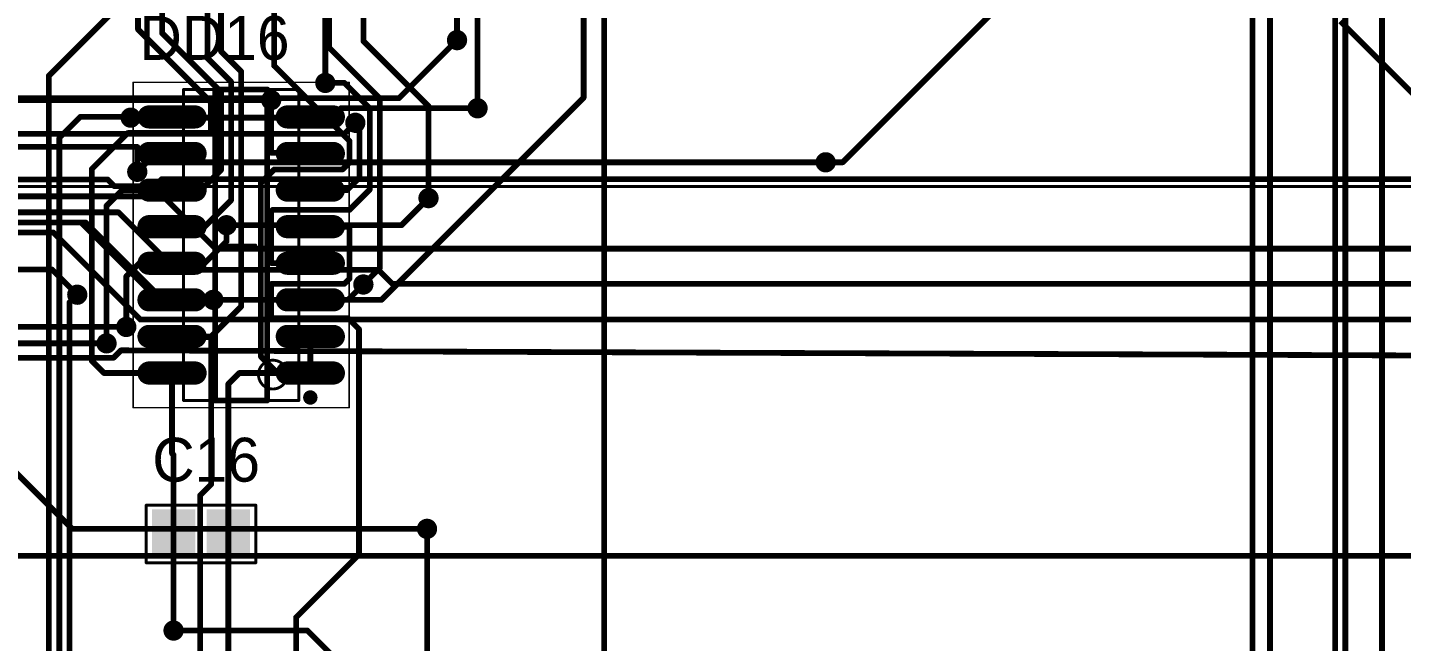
# Model space of a CAD drawing. Header units: millimetres. Extents: x 242 to 402, y 147 to 267.
# Drawn here: x 299.92 to 347.62, y 200.61 to 221.93 of the extents above; entities that cross this region are included whole.
import ezdxf

# ---------------------------------------------------------------- set-up
doc = ezdxf.new("R2010")
doc.units = ezdxf.units.MM
for name, color, linetype in [('BottomLayer', 5, 'Continuous'), ('BottomSolder', 6, 'Continuous'), ('Mechanical1', 6, 'Continuous'), ('Mechanical13', 56, 'Continuous'), ('Mechanical15', 56, 'Continuous'), ('MultiLayer', 9, 'Continuous'), ('TopLayer', 1, 'Continuous'), ('TopOverlay', 2, 'Continuous'), ('TopPaste', 8, 'Continuous'), ('TopSolder', 216, 'Continuous'), ('ViaHoleLayer', 16, 'Continuous')]:
    doc.layers.add(name, color=color, linetype=linetype)

msp = doc.modelspace()

# ---------------------------------------------------------------- linework, layer by layer
at = {"layer": 'BottomLayer', "const_width": 0.2}
for points in [[(310.261, 220.002), (310.261, 222.479)], [(345.491, 222.148), (349.098, 218.542)], [(312.817, 219.472), (314.833, 221.488)], [(292.802, 219.472), (312.817, 219.472)], [(299.568, 219.405), (308.381, 219.405)], [(310.473, 218.796), (310.799, 219.122)], [(310.799, 219.122), (315.544, 219.122)], [(303.505, 218.796), (310.473, 218.796)], [(310.921, 218.237), (311.302, 218.618)], [(292.418, 218.237), (310.921, 218.237)], [(293.397, 217.78), (303.733, 217.78)], [(303.733, 216.916), (303.733, 217.78)], [(303.733, 216.916), (304.063, 217.246)], [(304.063, 217.246), (327.629, 217.246)], [(286.387, 216.647), (302.709, 216.647)], [(302.709, 216.647), (302.94, 216.416)], [(304.335, 216.416), (304.581, 216.662)], [(304.581, 216.662), (355.168, 216.662)], [(293.036, 216.066), (304.632, 216.066)], [(302.94, 216.416), (304.335, 216.416)], [(304.632, 216.066), (306.449, 214.249)], [(312.903, 215.062), (313.842, 216.002)], [(292.594, 215.508), (303.084, 215.508)], [(303.084, 215.508), (305.074, 213.517)], [(291.496, 215.158), (301.783, 215.158)], [(301.783, 215.158), (301.935, 215.158)], [(301.783, 215.158), (304.47, 212.471)], [(301.935, 215.158), (304.622, 212.471)], [(306.832, 215.062), (312.903, 215.062)], [(290.22, 214.808), (300.822, 214.808)], [(300.822, 214.808), (303.844, 211.785)], [(306.449, 214.249), (360.312, 214.249)], [(296.787, 213.525), (300.775, 213.525)], [(300.775, 213.525), (301.65, 212.649)], [(305.074, 213.517), (312.099, 213.517)], [(312.099, 213.517), (312.587, 213.03)], [(311.048, 212.471), (311.582, 213.004)], [(312.587, 213.03), (359.461, 213.03)], [(304.47, 212.471), (304.622, 212.471)], [(304.622, 212.471), (306.375, 212.471)], [(306.375, 212.471), (311.048, 212.471)], [(303.844, 211.785), (360.113, 211.785)], [(299.456, 211.531), (303.352, 211.531)], [(295.123, 210.871), (301.473, 204.521)], [(298.689, 210.96), (302.666, 210.96)], [(302.908, 210.46), (303.166, 210.718)], [(303.166, 210.718), (354.609, 210.515)], [(297.302, 210.46), (302.908, 210.46)], [(301.473, 204.521), (313.792, 204.521)], [(297.053, 203.581), (360.363, 203.581)], [(304.993, 200.99), (309.639, 200.99)], [(309.639, 200.99), (311.846, 198.783)]]:
    msp.add_lwpolyline(points, dxfattribs=at)
at = {"layer": 'BottomLayer'}
for points, const_width in [([(314.708, 221.488, 1), (314.958, 221.488, 1)], 0.25), ([(314.783, 221.488, 1), (314.883, 221.488, 1)], 0.1), ([(310.136, 220.002, 1), (310.386, 220.002, 1)], 0.25), ([(310.211, 220.002, 1), (310.311, 220.002, 1)], 0.1), ([(308.256, 219.405, 1), (308.506, 219.405, 1)], 0.25), ([(308.331, 219.405, 1), (308.431, 219.405, 1)], 0.1), ([(312.767, 219.472, 1), (312.867, 219.472, 1)], 0.1), ([(312.767, 219.472, 1), (312.867, 219.472, 1)], 0.1), ([(303.38, 218.796, 1), (303.63, 218.796, 1)], 0.25), ([(310.749, 219.122, 1), (310.849, 219.122, 1)], 0.1), ([(310.749, 219.122, 1), (310.849, 219.122, 1)], 0.1), ([(315.419, 219.122, 1), (315.669, 219.122, 1)], 0.25), ([(315.494, 219.122, 1), (315.594, 219.122, 1)], 0.1), ([(303.455, 218.796, 1), (303.555, 218.796, 1)], 0.1), ([(310.423, 218.796, 1), (310.523, 218.796, 1)], 0.1), ([(310.423, 218.796, 1), (310.523, 218.796, 1)], 0.1), ([(311.177, 218.618, 1), (311.427, 218.618, 1)], 0.25), ([(311.252, 218.618, 1), (311.352, 218.618, 1)], 0.1), ([(310.871, 218.237, 1), (310.971, 218.237, 1)], 0.1), ([(310.871, 218.237, 1), (310.971, 218.237, 1)], 0.1), ([(303.683, 217.78, 1), (303.783, 217.78, 1)], 0.1), ([(303.683, 217.78, 1), (303.783, 217.78, 1)], 0.1), ([(327.504, 217.246, 1), (327.754, 217.246, 1)], 0.25), ([(303.608, 216.916, 1), (303.858, 216.916, 1)], 0.25), ([(303.683, 216.916, 1), (303.783, 216.916, 1)], 0.1), ([(303.683, 216.916, 1), (303.783, 216.916, 1)], 0.1), ([(304.013, 217.246, 1), (304.113, 217.246, 1)], 0.1), ([(304.013, 217.246, 1), (304.113, 217.246, 1)], 0.1), ([(327.579, 217.246, 1), (327.679, 217.246, 1)], 0.1), ([(302.659, 216.647, 1), (302.759, 216.647, 1)], 0.1), ([(302.659, 216.647, 1), (302.759, 216.647, 1)], 0.1), ([(304.531, 216.662, 1), (304.631, 216.662, 1)], 0.1), ([(304.531, 216.662, 1), (304.631, 216.662, 1)], 0.1), ([(302.89, 216.416, 1), (302.99, 216.416, 1)], 0.1), ([(302.89, 216.416, 1), (302.99, 216.416, 1)], 0.1), ([(304.285, 216.416, 1), (304.385, 216.416, 1)], 0.1), ([(304.285, 216.416, 1), (304.385, 216.416, 1)], 0.1), ([(304.582, 216.066, 1), (304.682, 216.066, 1)], 0.1), ([(304.582, 216.066, 1), (304.682, 216.066, 1)], 0.1), ([(313.717, 216.002, 1), (313.967, 216.002, 1)], 0.25), ([(313.792, 216.002, 1), (313.892, 216.002, 1)], 0.1), ([(303.034, 215.508, 1), (303.134, 215.508, 1)], 0.1), ([(303.034, 215.508, 1), (303.134, 215.508, 1)], 0.1), ([(301.733, 215.158, 1), (301.833, 215.158, 1)], 0.1), ([(301.733, 215.158, 1), (301.833, 215.158, 1)], 0.1), ([(301.733, 215.158, 1), (301.833, 215.158, 1)], 0.1), ([(301.885, 215.158, 1), (301.985, 215.158, 1)], 0.1), ([(301.885, 215.158, 1), (301.985, 215.158, 1)], 0.1), ([(306.707, 215.062, 1), (306.957, 215.062, 1)], 0.25), ([(306.782, 215.062, 1), (306.882, 215.062, 1)], 0.1), ([(312.853, 215.062, 1), (312.953, 215.062, 1)], 0.1), ([(312.853, 215.062, 1), (312.953, 215.062, 1)], 0.1), ([(300.772, 214.808, 1), (300.872, 214.808, 1)], 0.1), ([(300.772, 214.808, 1), (300.872, 214.808, 1)], 0.1), ([(306.399, 214.249, 1), (306.499, 214.249, 1)], 0.1), ([(306.399, 214.249, 1), (306.499, 214.249, 1)], 0.1), ([(300.725, 213.525, 1), (300.825, 213.525, 1)], 0.1), ([(300.725, 213.525, 1), (300.825, 213.525, 1)], 0.1), ([(305.024, 213.517, 1), (305.124, 213.517, 1)], 0.1), ([(305.024, 213.517, 1), (305.124, 213.517, 1)], 0.1), ([(311.457, 213.004, 1), (311.707, 213.004, 1)], 0.25), ([(312.049, 213.517, 1), (312.149, 213.517, 1)], 0.1), ([(312.049, 213.517, 1), (312.149, 213.517, 1)], 0.1), ([(301.525, 212.649, 1), (301.775, 212.649, 1)], 0.25), ([(301.6, 212.649, 1), (301.7, 212.649, 1)], 0.1), ([(311.532, 213.004, 1), (311.632, 213.004, 1)], 0.1), ([(312.537, 213.03, 1), (312.637, 213.03, 1)], 0.1), ([(312.537, 213.03, 1), (312.637, 213.03, 1)], 0.1), ([(304.42, 212.471, 1), (304.52, 212.471, 1)], 0.1), ([(304.42, 212.471, 1), (304.52, 212.471, 1)], 0.1), ([(304.572, 212.471, 1), (304.672, 212.471, 1)], 0.1), ([(304.572, 212.471, 1), (304.672, 212.471, 1)], 0.1), ([(304.572, 212.471, 1), (304.672, 212.471, 1)], 0.1), ([(306.25, 212.471, 1), (306.5, 212.471, 1)], 0.25), ([(306.325, 212.471, 1), (306.425, 212.471, 1)], 0.1), ([(306.325, 212.471, 1), (306.425, 212.471, 1)], 0.1), ([(310.998, 212.471, 1), (311.098, 212.471, 1)], 0.1), ([(310.998, 212.471, 1), (311.098, 212.471, 1)], 0.1), ([(303.227, 211.531, 1), (303.477, 211.531, 1)], 0.25), ([(303.794, 211.785, 1), (303.894, 211.785, 1)], 0.1), ([(303.794, 211.785, 1), (303.894, 211.785, 1)], 0.1), ([(303.302, 211.531, 1), (303.402, 211.531, 1)], 0.1), ([(302.541, 210.96, 1), (302.791, 210.96, 1)], 0.25), ([(302.616, 210.96, 1), (302.716, 210.96, 1)], 0.1), ([(303.116, 210.718, 1), (303.216, 210.718, 1)], 0.1), ([(303.116, 210.718, 1), (303.216, 210.718, 1)], 0.1), ([(302.858, 210.46, 1), (302.958, 210.46, 1)], 0.1), ([(302.858, 210.46, 1), (302.958, 210.46, 1)], 0.1), ([(301.423, 204.521, 1), (301.523, 204.521, 1)], 0.1), ([(301.423, 204.521, 1), (301.523, 204.521, 1)], 0.1), ([(313.667, 204.521, 1), (313.917, 204.521, 1)], 0.25), ([(313.742, 204.521, 1), (313.842, 204.521, 1)], 0.1), ([(304.868, 200.99, 1), (305.118, 200.99, 1)], 0.25), ([(304.943, 200.99, 1), (305.043, 200.99, 1)], 0.1), ([(309.589, 200.99, 1), (309.689, 200.99, 1)], 0.1), ([(309.589, 200.99, 1), (309.689, 200.99, 1)], 0.1)]:
    msp.add_lwpolyline(points, format="xyb", close=True, dxfattribs=dict(at, const_width=const_width))
at = {"layer": 'BottomSolder', "const_width": 0.352}
for points in [[(314.657, 221.488, 1), (315.009, 221.488, 1)], [(310.085, 220.002, 1), (310.437, 220.002, 1)], [(308.206, 219.405, 1), (308.557, 219.405, 1)], [(315.368, 219.122, 1), (315.72, 219.122, 1)], [(303.329, 218.796, 1), (303.68, 218.796, 1)], [(311.127, 218.618, 1), (311.478, 218.618, 1)], [(327.453, 217.246, 1), (327.805, 217.246, 1)], [(303.557, 216.916, 1), (303.909, 216.916, 1)], [(313.667, 216.002, 1), (314.018, 216.002, 1)], [(306.656, 215.062, 1), (307.008, 215.062, 1)], [(311.406, 213.004, 1), (311.758, 213.004, 1)], [(301.475, 212.649, 1), (301.826, 212.649, 1)], [(306.199, 212.471, 1), (306.551, 212.471, 1)], [(303.176, 211.531, 1), (303.528, 211.531, 1)], [(302.491, 210.96, 1), (302.842, 210.96, 1)], [(313.616, 204.521, 1), (313.967, 204.521, 1)], [(304.817, 200.99, 1), (305.169, 200.99, 1)]]:
    msp.add_lwpolyline(points, format="xyb", close=True, dxfattribs=at)
at = {"layer": 'Mechanical1', "const_width": 0.1}
msp.add_lwpolyline([(272.923, 216.408), (352.933, 216.408)], dxfattribs=at)
at = {"layer": 'Mechanical13', "const_width": 0.1}
for points in [[(305.34, 208.976), (305.34, 219.776)], [(305.34, 219.776), (309.34, 219.776)], [(309.34, 208.976), (309.34, 219.776)], [(305.34, 208.976), (309.34, 208.976)]]:
    msp.add_lwpolyline(points, dxfattribs=at)
at = {"layer": 'Mechanical13'}
for points, const_width in [([(305.315, 219.776, 1), (305.365, 219.776, 1)], 0.05), ([(305.315, 219.776, 1), (305.365, 219.776, 1)], 0.05), ([(309.315, 219.776, 1), (309.365, 219.776, 1)], 0.05), ([(309.315, 219.776, 1), (309.365, 219.776, 1)], 0.05), ([(308.94, 209.876, 1), (307.94, 209.876, 1)], 0.1), ([(307.915, 209.876, 1), (307.965, 209.876, 1)], 0.05), ([(308.915, 209.876, 1), (308.965, 209.876, 1)], 0.05), ([(305.315, 208.976, 1), (305.365, 208.976, 1)], 0.05), ([(305.315, 208.976, 1), (305.365, 208.976, 1)], 0.05), ([(309.315, 208.976, 1), (309.365, 208.976, 1)], 0.05), ([(309.315, 208.976, 1), (309.365, 208.976, 1)], 0.05)]:
    msp.add_lwpolyline(points, format="xyb", close=True, dxfattribs=dict(at, const_width=const_width))
at = {"layer": 'Mechanical15'}
for points, const_width in [([(303.59, 208.726), (303.59, 220.026)], 0.05), ([(303.59, 220.026), (311.09, 220.026)], 0.05), ([(311.09, 208.726), (311.09, 220.026)], 0.05), ([(307.34, 213.876), (307.34, 214.876)], 0.1), ([(306.84, 214.376), (307.84, 214.376)], 0.1), ([(303.59, 208.726), (311.09, 208.726)], 0.05)]:
    msp.add_lwpolyline(points, dxfattribs=dict(at, const_width=const_width))
for points, const_width in [([(303.577, 220.026, 1), (303.602, 220.026, 1)], 0.025), ([(303.577, 220.026, 1), (303.602, 220.026, 1)], 0.025), ([(311.078, 220.026, 1), (311.103, 220.026, 1)], 0.025), ([(311.078, 220.026, 1), (311.103, 220.026, 1)], 0.025), ([(307.315, 214.876, 1), (307.365, 214.876, 1)], 0.05), ([(306.815, 214.376, 1), (306.865, 214.376, 1)], 0.05), ([(307.815, 214.376, 1), (307.865, 214.376, 1)], 0.05), ([(307.315, 213.876, 1), (307.365, 213.876, 1)], 0.05), ([(303.577, 208.726, 1), (303.602, 208.726, 1)], 0.025), ([(303.577, 208.726, 1), (303.602, 208.726, 1)], 0.025), ([(311.078, 208.726, 1), (311.103, 208.726, 1)], 0.025), ([(311.078, 208.726, 1), (311.103, 208.726, 1)], 0.025)]:
    msp.add_lwpolyline(points, format="xyb", close=True, dxfattribs=dict(at, const_width=const_width))
at = {"layer": 'MultiLayer', "const_width": 0.25}
for points in [[(314.708, 221.488, 1), (314.958, 221.488, 1)], [(310.136, 220.002, 1), (310.386, 220.002, 1)], [(308.256, 219.405, 1), (308.506, 219.405, 1)], [(303.38, 218.796, 1), (303.63, 218.796, 1)], [(315.419, 219.122, 1), (315.669, 219.122, 1)], [(311.177, 218.618, 1), (311.427, 218.618, 1)], [(327.504, 217.246, 1), (327.754, 217.246, 1)], [(303.608, 216.916, 1), (303.858, 216.916, 1)], [(313.717, 216.002, 1), (313.967, 216.002, 1)], [(306.707, 215.062, 1), (306.957, 215.062, 1)], [(311.457, 213.004, 1), (311.707, 213.004, 1)], [(301.525, 212.649, 1), (301.775, 212.649, 1)], [(306.25, 212.471, 1), (306.5, 212.471, 1)], [(303.227, 211.531, 1), (303.477, 211.531, 1)], [(302.541, 210.96, 1), (302.791, 210.96, 1)], [(313.667, 204.521, 1), (313.917, 204.521, 1)], [(304.868, 200.99, 1), (305.118, 200.99, 1)]]:
    msp.add_lwpolyline(points, format="xyb", close=True, dxfattribs=at)
at = {"layer": 'TopLayer'}
for points, const_width in [([(328.219, 217.246), (364.287, 253.314)], 0.2), ([(319.227, 219.49), (319.227, 247.371)], 0.2), ([(310.388, 221.232), (310.388, 236.525)], 0.2), ([(315.544, 219.122), (315.544, 236.525)], 0.2), ([(306.172, 220.859), (306.172, 236.068)], 0.2), ([(306.64, 221.096), (306.64, 235.926)], 0.2), ([(311.582, 221.456), (311.582, 235.687)], 0.2), ([(303.759, 221.86), (303.759, 235.268)], 0.2), ([(304.597, 221.728), (304.597, 234.544)], 0.2), ([(308.483, 220.599), (308.483, 234.328)], 0.2), ([(314.833, 221.488), (314.833, 234.328)], 0.2), ([(319.938, 179.565), (319.938, 233.46)], 0.2), ([(346.939, 181.889), (346.939, 227.736)], 0.2), ([(345.669, 171.107), (345.669, 226.314)], 0.2), ([(343.052, 186.715), (343.052, 224.282)], 0.2), ([(342.443, 178.765), (342.443, 224.028)], 0.2), ([(345.313, 172.847), (345.313, 222.961)], 0.2), ([(300.66, 220.243), (302.895, 222.479)], 0.2), ([(303.759, 221.86), (306.29, 219.329)], 0.2), ([(304.597, 221.728), (306.64, 219.685)], 0.2), ([(310.388, 221.232), (312.152, 219.468)], 0.2), ([(311.582, 221.456), (313.842, 219.196)], 0.2), ([(306.172, 220.859), (306.99, 220.04)], 0.2), ([(306.64, 221.096), (307.34, 220.396)], 0.2), ([(307.34, 212.242), (307.34, 220.396)], 0.2), ([(308.483, 220.603), (311.099, 217.987)], 0.2), ([(300.66, 177.368), (300.66, 220.243)], 0.2), ([(306.99, 215.931), (306.99, 220.04)], 0.2), ([(310.261, 220.002), (310.922, 220.002)], 0.2), ([(310.922, 220.002), (311.802, 219.122)], 0.2), ([(306.29, 218.288), (306.29, 219.329)], 0.2), ([(306.64, 216.978), (306.64, 219.685)], 0.2), ([(308.381, 217.576), (308.381, 219.405)], 0.2), ([(312.152, 213.575), (312.152, 219.468)], 0.2), ([(312.208, 212.471), (319.227, 219.49)], 0.2), ([(305.74, 218.821), (304.14, 218.821)], 0.6), ([(310.54, 218.821), (308.94, 218.821)], 0.6), ([(311.802, 216.298), (311.802, 219.122)], 0.2), ([(313.842, 216.002), (313.842, 219.196)], 0.2), ([(301.029, 218.098), (301.752, 218.821)], 0.2), ([(301.752, 218.821), (303.53, 218.821)], 0.2), ([(303.505, 218.796), (303.53, 218.821)], 0.2), ([(303.53, 218.821), (304.94, 218.821)], 0.2), ([(311.302, 218.618), (311.449, 218.471)], 0.2), ([(311.449, 216.713), (311.449, 218.471)], 0.2), ([(301.029, 178.777), (301.029, 218.098)], 0.2), ([(302.158, 217.018), (303.403, 218.262)], 0.2), ([(303.403, 218.262), (306.265, 218.262)], 0.2), ([(306.265, 218.262), (306.29, 218.288)], 0.2), ([(311.099, 217.24), (311.099, 217.987)], 0.2), ([(303.733, 216.916), (304.368, 217.551)], 0.2), ([(305.74, 217.551), (304.14, 217.551)], 0.6), ([(304.368, 217.551), (304.94, 217.551)], 0.2), ([(308.381, 217.576), (309.74, 217.551)], 0.2), ([(310.54, 217.551), (308.94, 217.551)], 0.6), ([(302.158, 210.35), (302.158, 217.018)], 0.2), ([(305.943, 216.281), (306.64, 216.978)], 0.2), ([(308.026, 216.535), (308.491, 217)], 0.2), ([(308.491, 217), (310.859, 217)], 0.2), ([(310.859, 217), (311.099, 217.24)], 0.2), ([(327.629, 217.246), (328.219, 217.246)], 0.2), ([(305.74, 216.281), (304.14, 216.281)], 0.6), ([(308.026, 210.502), (308.026, 216.535)], 0.2), ([(310.54, 216.281), (308.94, 216.281)], 0.6), ([(311.017, 216.281), (311.449, 216.713)], 0.2), ([(302.666, 215.735), (303.212, 216.281)], 0.2), ([(303.212, 216.281), (304.94, 216.281)], 0.2), ([(304.94, 216.281), (305.943, 216.281)], 0.2), ([(309.74, 216.281), (311.017, 216.281)], 0.2), ([(311.099, 215.595), (311.802, 216.298)], 0.2), ([(302.666, 210.96), (302.666, 215.735)], 0.2), ([(306.07, 215.011), (306.99, 215.931)], 0.2), ([(308.381, 215.544), (308.432, 215.595)], 0.2), ([(308.381, 213.766), (308.381, 215.544)], 0.2), ([(308.432, 215.595), (311.099, 215.595)], 0.2), ([(305.74, 215.011), (304.14, 215.011)], 0.6), ([(304.94, 215.011), (306.07, 215.011)], 0.2), ([(306.832, 214.503), (306.832, 215.062)], 0.2), ([(310.54, 215.011), (308.94, 215.011)], 0.6), ([(309.74, 215.011), (311.074, 215.011)], 0.2), ([(311.074, 215.011), (311.099, 214.986)], 0.2), ([(311.099, 213.208), (311.099, 214.986)], 0.2), ([(306.07, 213.741), (306.832, 214.503)], 0.2), ([(303.352, 213.284), (303.809, 213.741)], 0.2), ([(303.809, 213.741), (304.94, 213.741)], 0.2), ([(305.74, 213.741), (304.14, 213.741)], 0.6), ([(304.94, 213.741), (306.07, 213.741)], 0.2), ([(308.381, 213.766), (308.407, 213.741)], 0.2), ([(308.407, 213.741), (309.74, 213.741)], 0.2), ([(310.54, 213.741), (308.94, 213.741)], 0.6), ([(303.352, 211.531), (303.352, 213.284)], 0.2), ([(310.921, 213.03), (311.099, 213.208)], 0.2), ([(311.582, 213.004), (312.152, 213.575)], 0.2), ([(301.379, 212.377), (301.65, 212.649)], 0.2), ([(305.74, 212.471), (304.14, 212.471)], 0.6), ([(308.381, 213.004), (308.407, 213.03)], 0.2), ([(308.381, 211.861), (308.381, 213.004)], 0.2), ([(308.407, 213.03), (310.921, 213.03)], 0.2), ([(310.54, 212.471), (308.94, 212.471)], 0.6), ([(301.379, 179.265), (301.379, 212.377)], 0.2), ([(304.94, 212.471), (306.375, 212.471)], 0.2), ([(306.286, 211.188), (307.34, 212.242)], 0.2), ([(309.74, 212.471), (312.208, 212.471)], 0.2), ([(308.381, 211.861), (308.407, 211.836)], 0.2), ([(308.407, 211.836), (311.048, 211.836)], 0.2), ([(311.048, 211.836), (311.429, 211.455)], 0.2), ([(305.74, 211.201), (304.14, 211.201)], 0.6), ([(304.94, 211.201), (306.273, 211.201)], 0.2), ([(304.94, 211.201), (306.299, 211.176)], 0.2), ([(306.273, 211.201), (306.286, 211.188)], 0.2), ([(310.54, 211.201), (308.94, 211.201)], 0.6), ([(309.74, 209.931), (309.74, 211.201)], 0.2), ([(311.429, 203.632), (311.429, 211.455)], 0.2), ([(306.286, 211.188), (306.299, 211.176)], 0.2), ([(306.299, 206.07), (306.299, 211.176)], 0.2), ([(302.158, 210.35), (302.577, 209.931)], 0.2), ([(308.026, 210.502), (308.597, 209.931)], 0.2), ([(302.577, 209.931), (304.94, 209.931)], 0.2), ([(305.74, 209.931), (304.14, 209.931)], 0.6), ([(304.94, 207.139), (304.94, 209.931)], 0.2), ([(306.893, 209.55), (307.274, 209.931)], 0.2), ([(307.274, 209.931), (308.597, 209.931)], 0.2), ([(308.597, 209.931), (309.74, 209.931)], 0.2), ([(310.54, 209.931), (308.94, 209.931)], 0.6), ([(306.893, 204.343), (306.893, 209.55)], 0.2), ([(304.94, 207.139), (304.993, 207.086)], 0.2), ([(304.993, 204.343), (304.993, 207.086)], 0.2), ([(305.918, 205.689), (306.299, 206.07)], 0.2), ([(305.918, 190.017), (305.918, 205.689)], 0.2), ([(313.792, 176.174), (313.792, 204.521)], 0.2), ([(304.993, 200.99), (304.993, 204.343)], 0.2), ([(306.893, 173.289), (306.893, 204.343)], 0.2), ([(309.245, 201.447), (311.429, 203.632)], 0.2), ([(309.245, 151.219), (309.245, 201.447)], 0.2)]:
    msp.add_lwpolyline(points, dxfattribs=dict(at, const_width=const_width))
for points, const_width in [([(303.709, 221.86, 1), (303.809, 221.86, 1)], 0.1), ([(303.709, 221.86, 1), (303.809, 221.86, 1)], 0.1), ([(304.547, 221.728, 1), (304.647, 221.728, 1)], 0.1), ([(304.547, 221.728, 1), (304.647, 221.728, 1)], 0.1), ([(310.338, 221.232, 1), (310.438, 221.232, 1)], 0.1), ([(310.338, 221.232, 1), (310.438, 221.232, 1)], 0.1), ([(311.532, 221.456, 1), (311.632, 221.456, 1)], 0.1), ([(311.532, 221.456, 1), (311.632, 221.456, 1)], 0.1), ([(314.708, 221.488, 1), (314.958, 221.488, 1)], 0.25), ([(314.783, 221.488, 1), (314.883, 221.488, 1)], 0.1), ([(306.122, 220.859, 1), (306.222, 220.859, 1)], 0.1), ([(306.122, 220.859, 1), (306.222, 220.859, 1)], 0.1), ([(306.59, 221.096, 1), (306.69, 221.096, 1)], 0.1), ([(306.59, 221.096, 1), (306.69, 221.096, 1)], 0.1), ([(307.29, 220.396, 1), (307.39, 220.396, 1)], 0.1), ([(307.29, 220.396, 1), (307.39, 220.396, 1)], 0.1), ([(308.433, 220.603, 1), (308.533, 220.603, 1)], 0.1), ([(308.433, 220.599, 1), (308.533, 220.599, 1)], 0.1), ([(300.61, 220.243, 1), (300.71, 220.243, 1)], 0.1), ([(300.61, 220.243, 1), (300.71, 220.243, 1)], 0.1), ([(306.94, 220.04, 1), (307.04, 220.04, 1)], 0.1), ([(306.94, 220.04, 1), (307.04, 220.04, 1)], 0.1), ([(310.136, 220.002, 1), (310.386, 220.002, 1)], 0.25), ([(310.211, 220.002, 1), (310.311, 220.002, 1)], 0.1), ([(310.872, 220.002, 1), (310.972, 220.002, 1)], 0.1), ([(310.872, 220.002, 1), (310.972, 220.002, 1)], 0.1), ([(306.24, 219.329, 1), (306.34, 219.329, 1)], 0.1), ([(306.24, 219.329, 1), (306.34, 219.329, 1)], 0.1), ([(306.59, 219.685, 1), (306.69, 219.685, 1)], 0.1), ([(306.59, 219.685, 1), (306.69, 219.685, 1)], 0.1), ([(308.256, 219.405, 1), (308.506, 219.405, 1)], 0.25), ([(308.331, 219.405, 1), (308.431, 219.405, 1)], 0.1), ([(312.102, 219.468, 1), (312.202, 219.468, 1)], 0.1), ([(312.102, 219.468, 1), (312.202, 219.468, 1)], 0.1), ([(319.177, 219.49, 1), (319.277, 219.49, 1)], 0.1), ([(319.177, 219.49, 1), (319.277, 219.49, 1)], 0.1), ([(303.38, 218.796, 1), (303.63, 218.796, 1)], 0.25), ([(303.99, 218.821, 1), (304.29, 218.821, 1)], 0.3), ([(305.59, 218.821, 1), (305.89, 218.821, 1)], 0.3), ([(308.79, 218.821, 1), (309.09, 218.821, 1)], 0.3), ([(310.39, 218.821, 1), (310.69, 218.821, 1)], 0.3), ([(311.752, 219.122, 1), (311.852, 219.122, 1)], 0.1), ([(311.752, 219.122, 1), (311.852, 219.122, 1)], 0.1), ([(313.792, 219.196, 1), (313.892, 219.196, 1)], 0.1), ([(313.792, 219.196, 1), (313.892, 219.196, 1)], 0.1), ([(315.419, 219.122, 1), (315.669, 219.122, 1)], 0.25), ([(315.494, 219.122, 1), (315.594, 219.122, 1)], 0.1), ([(301.702, 218.821, 1), (301.802, 218.821, 1)], 0.1), ([(301.702, 218.821, 1), (301.802, 218.821, 1)], 0.1), ([(303.455, 218.796, 1), (303.555, 218.796, 1)], 0.1), ([(303.48, 218.821, 1), (303.58, 218.821, 1)], 0.1), ([(303.48, 218.821, 1), (303.58, 218.821, 1)], 0.1), ([(303.48, 218.821, 1), (303.58, 218.821, 1)], 0.1), ([(304.89, 218.821, 1), (304.99, 218.821, 1)], 0.1), ([(311.177, 218.618, 1), (311.427, 218.618, 1)], 0.25), ([(311.252, 218.618, 1), (311.352, 218.618, 1)], 0.1), ([(311.399, 218.471, 1), (311.499, 218.471, 1)], 0.1), ([(311.399, 218.471, 1), (311.499, 218.471, 1)], 0.1), ([(300.979, 218.098, 1), (301.079, 218.098, 1)], 0.1), ([(300.979, 218.098, 1), (301.079, 218.098, 1)], 0.1), ([(303.353, 218.262, 1), (303.453, 218.262, 1)], 0.1), ([(303.353, 218.262, 1), (303.453, 218.262, 1)], 0.1), ([(306.215, 218.262, 1), (306.315, 218.262, 1)], 0.1), ([(306.215, 218.262, 1), (306.315, 218.262, 1)], 0.1), ([(306.24, 218.288, 1), (306.34, 218.288, 1)], 0.1), ([(306.24, 218.288, 1), (306.34, 218.288, 1)], 0.1), ([(311.049, 217.987, 1), (311.149, 217.987, 1)], 0.1), ([(311.049, 217.987, 1), (311.149, 217.987, 1)], 0.1), ([(303.99, 217.551, 1), (304.29, 217.551, 1)], 0.3), ([(304.318, 217.551, 1), (304.418, 217.551, 1)], 0.1), ([(304.318, 217.551, 1), (304.418, 217.551, 1)], 0.1), ([(304.89, 217.551, 1), (304.99, 217.551, 1)], 0.1), ([(305.59, 217.551, 1), (305.89, 217.551, 1)], 0.3), ([(308.331, 217.576, 1), (308.431, 217.576, 1)], 0.1), ([(308.331, 217.576, 1), (308.431, 217.576, 1)], 0.1), ([(308.79, 217.551, 1), (309.09, 217.551, 1)], 0.3), ([(309.69, 217.551, 1), (309.79, 217.551, 1)], 0.1), ([(310.39, 217.551, 1), (310.69, 217.551, 1)], 0.3), ([(327.504, 217.246, 1), (327.754, 217.246, 1)], 0.25), ([(302.108, 217.018, 1), (302.208, 217.018, 1)], 0.1), ([(302.108, 217.018, 1), (302.208, 217.018, 1)], 0.1), ([(303.608, 216.916, 1), (303.858, 216.916, 1)], 0.25), ([(303.683, 216.916, 1), (303.783, 216.916, 1)], 0.1), ([(306.59, 216.978, 1), (306.69, 216.978, 1)], 0.1), ([(306.59, 216.978, 1), (306.69, 216.978, 1)], 0.1), ([(308.441, 217, 1), (308.541, 217, 1)], 0.1), ([(308.441, 217, 1), (308.541, 217, 1)], 0.1), ([(310.809, 217, 1), (310.909, 217, 1)], 0.1), ([(310.809, 217, 1), (310.909, 217, 1)], 0.1), ([(311.049, 217.24, 1), (311.149, 217.24, 1)], 0.1), ([(311.049, 217.24, 1), (311.149, 217.24, 1)], 0.1), ([(327.579, 217.246, 1), (327.679, 217.246, 1)], 0.1), ([(328.169, 217.246, 1), (328.269, 217.246, 1)], 0.1), ([(328.169, 217.246, 1), (328.269, 217.246, 1)], 0.1), ([(303.99, 216.281, 1), (304.29, 216.281, 1)], 0.3), ([(305.59, 216.281, 1), (305.89, 216.281, 1)], 0.3), ([(307.976, 216.535, 1), (308.076, 216.535, 1)], 0.1), ([(307.976, 216.535, 1), (308.076, 216.535, 1)], 0.1), ([(308.79, 216.281, 1), (309.09, 216.281, 1)], 0.3), ([(310.39, 216.281, 1), (310.69, 216.281, 1)], 0.3), ([(311.399, 216.713, 1), (311.499, 216.713, 1)], 0.1), ([(311.399, 216.713, 1), (311.499, 216.713, 1)], 0.1), ([(303.163, 216.281, 1), (303.262, 216.281, 1)], 0.1), ([(303.163, 216.281, 1), (303.262, 216.281, 1)], 0.1), ([(304.89, 216.281, 1), (304.99, 216.281, 1)], 0.1), ([(304.89, 216.281, 1), (304.99, 216.281, 1)], 0.1), ([(305.893, 216.281, 1), (305.993, 216.281, 1)], 0.1), ([(305.893, 216.281, 1), (305.993, 216.281, 1)], 0.1), ([(309.69, 216.281, 1), (309.79, 216.281, 1)], 0.1), ([(310.967, 216.281, 1), (311.067, 216.281, 1)], 0.1), ([(310.967, 216.281, 1), (311.067, 216.281, 1)], 0.1), ([(311.752, 216.298, 1), (311.852, 216.298, 1)], 0.1), ([(311.752, 216.298, 1), (311.852, 216.298, 1)], 0.1), ([(313.717, 216.002, 1), (313.967, 216.002, 1)], 0.25), ([(313.792, 216.002, 1), (313.892, 216.002, 1)], 0.1), ([(302.616, 215.735, 1), (302.716, 215.735, 1)], 0.1), ([(302.616, 215.735, 1), (302.716, 215.735, 1)], 0.1), ([(306.94, 215.931, 1), (307.04, 215.931, 1)], 0.1), ([(306.94, 215.931, 1), (307.04, 215.931, 1)], 0.1), ([(308.331, 215.544, 1), (308.431, 215.544, 1)], 0.1), ([(308.331, 215.544, 1), (308.431, 215.544, 1)], 0.1), ([(308.382, 215.595, 1), (308.482, 215.595, 1)], 0.1), ([(308.382, 215.595, 1), (308.482, 215.595, 1)], 0.1), ([(311.049, 215.595, 1), (311.149, 215.595, 1)], 0.1), ([(311.049, 215.595, 1), (311.149, 215.595, 1)], 0.1), ([(303.99, 215.011, 1), (304.29, 215.011, 1)], 0.3), ([(304.89, 215.011, 1), (304.99, 215.011, 1)], 0.1), ([(305.59, 215.011, 1), (305.89, 215.011, 1)], 0.3), ([(306.02, 215.011, 1), (306.12, 215.011, 1)], 0.1), ([(306.02, 215.011, 1), (306.12, 215.011, 1)], 0.1), ([(306.707, 215.062, 1), (306.957, 215.062, 1)], 0.25), ([(306.782, 215.062, 1), (306.882, 215.062, 1)], 0.1), ([(308.79, 215.011, 1), (309.09, 215.011, 1)], 0.3), ([(309.69, 215.011, 1), (309.79, 215.011, 1)], 0.1), ([(310.39, 215.011, 1), (310.69, 215.011, 1)], 0.3), ([(311.024, 215.011, 1), (311.124, 215.011, 1)], 0.1), ([(311.024, 215.011, 1), (311.124, 215.011, 1)], 0.1), ([(311.049, 214.986, 1), (311.149, 214.986, 1)], 0.1), ([(311.049, 214.986, 1), (311.149, 214.986, 1)], 0.1), ([(306.782, 214.503, 1), (306.882, 214.503, 1)], 0.1), ([(306.782, 214.503, 1), (306.882, 214.503, 1)], 0.1), ([(303.759, 213.741, 1), (303.859, 213.741, 1)], 0.1), ([(303.759, 213.741, 1), (303.859, 213.741, 1)], 0.1), ([(303.99, 213.741, 1), (304.29, 213.741, 1)], 0.3), ([(304.89, 213.741, 1), (304.99, 213.741, 1)], 0.1), ([(304.89, 213.741, 1), (304.99, 213.741, 1)], 0.1), ([(305.59, 213.741, 1), (305.89, 213.741, 1)], 0.3), ([(306.02, 213.741, 1), (306.12, 213.741, 1)], 0.1), ([(306.02, 213.741, 1), (306.12, 213.741, 1)], 0.1), ([(308.331, 213.766, 1), (308.431, 213.766, 1)], 0.1), ([(308.331, 213.766, 1), (308.431, 213.766, 1)], 0.1), ([(308.357, 213.741, 1), (308.457, 213.741, 1)], 0.1), ([(308.357, 213.741, 1), (308.457, 213.741, 1)], 0.1), ([(308.79, 213.741, 1), (309.09, 213.741, 1)], 0.3), ([(309.69, 213.741, 1), (309.79, 213.741, 1)], 0.1), ([(310.39, 213.741, 1), (310.69, 213.741, 1)], 0.3), ([(303.302, 213.284, 1), (303.402, 213.284, 1)], 0.1), ([(303.302, 213.284, 1), (303.402, 213.284, 1)], 0.1), ([(311.049, 213.208, 1), (311.149, 213.208, 1)], 0.1), ([(311.049, 213.208, 1), (311.149, 213.208, 1)], 0.1), ([(311.457, 213.004, 1), (311.707, 213.004, 1)], 0.25), ([(312.102, 213.575, 1), (312.202, 213.575, 1)], 0.1), ([(312.102, 213.575, 1), (312.202, 213.575, 1)], 0.1), ([(301.525, 212.649, 1), (301.775, 212.649, 1)], 0.25), ([(301.6, 212.649, 1), (301.7, 212.649, 1)], 0.1), ([(303.99, 212.471, 1), (304.29, 212.471, 1)], 0.3), ([(305.59, 212.471, 1), (305.89, 212.471, 1)], 0.3), ([(308.331, 213.004, 1), (308.431, 213.004, 1)], 0.1), ([(308.331, 213.004, 1), (308.431, 213.004, 1)], 0.1), ([(308.357, 213.03, 1), (308.457, 213.03, 1)], 0.1), ([(308.357, 213.03, 1), (308.457, 213.03, 1)], 0.1), ([(308.79, 212.471, 1), (309.09, 212.471, 1)], 0.3), ([(310.39, 212.471, 1), (310.69, 212.471, 1)], 0.3), ([(310.871, 213.03, 1), (310.971, 213.03, 1)], 0.1), ([(310.871, 213.03, 1), (310.971, 213.03, 1)], 0.1), ([(311.532, 213.004, 1), (311.632, 213.004, 1)], 0.1), ([(301.329, 212.377, 1), (301.429, 212.377, 1)], 0.1), ([(301.329, 212.377, 1), (301.429, 212.377, 1)], 0.1), ([(304.89, 212.471, 1), (304.99, 212.471, 1)], 0.1), ([(306.25, 212.471, 1), (306.5, 212.471, 1)], 0.25), ([(306.325, 212.471, 1), (306.425, 212.471, 1)], 0.1), ([(307.29, 212.242, 1), (307.39, 212.242, 1)], 0.1), ([(307.29, 212.242, 1), (307.39, 212.242, 1)], 0.1), ([(309.69, 212.471, 1), (309.79, 212.471, 1)], 0.1), ([(312.158, 212.471, 1), (312.258, 212.471, 1)], 0.1), ([(312.158, 212.471, 1), (312.258, 212.471, 1)], 0.1), ([(303.227, 211.531, 1), (303.477, 211.531, 1)], 0.25), ([(308.331, 211.861, 1), (308.431, 211.861, 1)], 0.1), ([(308.331, 211.861, 1), (308.431, 211.861, 1)], 0.1), ([(308.357, 211.836, 1), (308.457, 211.836, 1)], 0.1), ([(308.357, 211.836, 1), (308.457, 211.836, 1)], 0.1), ([(310.998, 211.836, 1), (311.098, 211.836, 1)], 0.1), ([(310.998, 211.836, 1), (311.098, 211.836, 1)], 0.1), ([(303.302, 211.531, 1), (303.402, 211.531, 1)], 0.1), ([(303.99, 211.201, 1), (304.29, 211.201, 1)], 0.3), ([(304.89, 211.201, 1), (304.99, 211.201, 1)], 0.1), ([(304.89, 211.201, 1), (304.99, 211.201, 1)], 0.1), ([(305.59, 211.201, 1), (305.89, 211.201, 1)], 0.3), ([(306.223, 211.201, 1), (306.323, 211.201, 1)], 0.1), ([(306.223, 211.201, 1), (306.323, 211.201, 1)], 0.1), ([(308.79, 211.201, 1), (309.09, 211.201, 1)], 0.3), ([(309.69, 211.201, 1), (309.79, 211.201, 1)], 0.1), ([(310.39, 211.201, 1), (310.69, 211.201, 1)], 0.3), ([(311.379, 211.455, 1), (311.479, 211.455, 1)], 0.1), ([(311.379, 211.455, 1), (311.479, 211.455, 1)], 0.1), ([(302.541, 210.96, 1), (302.791, 210.96, 1)], 0.25), ([(302.616, 210.96, 1), (302.716, 210.96, 1)], 0.1), ([(306.236, 211.188, 1), (306.336, 211.188, 1)], 0.1), ([(306.236, 211.188, 1), (306.336, 211.188, 1)], 0.1), ([(306.236, 211.188, 1), (306.336, 211.188, 1)], 0.1), ([(306.249, 211.176, 1), (306.349, 211.176, 1)], 0.1), ([(306.249, 211.176, 1), (306.349, 211.176, 1)], 0.1), ([(306.249, 211.176, 1), (306.349, 211.176, 1)], 0.1), ([(302.108, 210.35, 1), (302.208, 210.35, 1)], 0.1), ([(302.108, 210.35, 1), (302.208, 210.35, 1)], 0.1), ([(307.976, 210.502, 1), (308.076, 210.502, 1)], 0.1), ([(307.976, 210.502, 1), (308.076, 210.502, 1)], 0.1), ([(302.528, 209.931, 1), (302.627, 209.931, 1)], 0.1), ([(302.528, 209.931, 1), (302.627, 209.931, 1)], 0.1), ([(303.99, 209.931, 1), (304.29, 209.931, 1)], 0.3), ([(304.89, 209.931, 1), (304.99, 209.931, 1)], 0.1), ([(304.89, 209.931, 1), (304.99, 209.931, 1)], 0.1), ([(305.59, 209.931, 1), (305.89, 209.931, 1)], 0.3), ([(307.224, 209.931, 1), (307.324, 209.931, 1)], 0.1), ([(307.224, 209.931, 1), (307.324, 209.931, 1)], 0.1), ([(308.547, 209.931, 1), (308.647, 209.931, 1)], 0.1), ([(308.547, 209.931, 1), (308.647, 209.931, 1)], 0.1), ([(308.547, 209.931, 1), (308.647, 209.931, 1)], 0.1), ([(308.79, 209.931, 1), (309.09, 209.931, 1)], 0.3), ([(309.69, 209.931, 1), (309.79, 209.931, 1)], 0.1), ([(309.69, 209.931, 1), (309.79, 209.931, 1)], 0.1), ([(310.39, 209.931, 1), (310.69, 209.931, 1)], 0.3), ([(306.843, 209.55, 1), (306.943, 209.55, 1)], 0.1), ([(306.843, 209.55, 1), (306.943, 209.55, 1)], 0.1), ([(304.89, 207.139, 1), (304.99, 207.139, 1)], 0.1), ([(304.89, 207.139, 1), (304.99, 207.139, 1)], 0.1), ([(304.943, 207.086, 1), (305.043, 207.086, 1)], 0.1), ([(304.943, 207.086, 1), (305.043, 207.086, 1)], 0.1), ([(306.249, 206.07, 1), (306.349, 206.07, 1)], 0.1), ([(306.249, 206.07, 1), (306.349, 206.07, 1)], 0.1), ([(305.868, 205.689, 1), (305.968, 205.689, 1)], 0.1), ([(305.868, 205.689, 1), (305.968, 205.689, 1)], 0.1), ([(313.667, 204.521, 1), (313.917, 204.521, 1)], 0.25), ([(313.742, 204.521, 1), (313.842, 204.521, 1)], 0.1), ([(304.943, 204.343, 1), (305.043, 204.343, 1)], 0.1), ([(304.943, 204.343, 1), (305.043, 204.343, 1)], 0.1), ([(306.843, 204.343, 1), (306.943, 204.343, 1)], 0.1), ([(306.843, 204.343, 1), (306.943, 204.343, 1)], 0.1), ([(311.379, 203.632, 1), (311.479, 203.632, 1)], 0.1), ([(311.379, 203.632, 1), (311.479, 203.632, 1)], 0.1), ([(309.195, 201.447, 1), (309.295, 201.447, 1)], 0.1), ([(309.195, 201.447, 1), (309.295, 201.447, 1)], 0.1), ([(304.868, 200.99, 1), (305.118, 200.99, 1)], 0.25), ([(304.943, 200.99, 1), (305.043, 200.99, 1)], 0.1)]:
    msp.add_lwpolyline(points, format="xyb", close=True, dxfattribs=dict(at, const_width=const_width))
for points in [[(305.643, 203.593), (305.643, 205.093), (304.343, 203.593), (304.343, 205.093)], [(307.543, 203.593), (307.543, 205.093), (306.243, 203.593), (306.243, 205.093)]]:
    msp.add_solid(points, dxfattribs=at)
at = {"layer": 'TopOverlay'}
for points, const_width in [([(306.44, 208.976), (306.44, 219.776)], 0.2), ([(306.44, 219.776), (308.24, 219.776)], 0.2), ([(308.24, 208.976), (308.24, 219.776)], 0.2), ([(306.44, 208.976), (308.24, 208.976)], 0.2), ([(304.043, 205.243), (304.043, 205.343)], 0.1), ([(304.043, 205.343), (307.848, 205.343)], 0.1), ([(304.043, 203.343), (304.043, 205.243)], 0.1), ([(307.848, 203.343), (307.848, 205.343)], 0.1), ([(304.043, 203.343), (307.848, 203.343)], 0.1)]:
    msp.add_lwpolyline(points, dxfattribs=dict(at, const_width=const_width))
for points, const_width in [([(306.39, 219.776, 1), (306.49, 219.776, 1)], 0.1), ([(306.39, 219.776, 1), (306.49, 219.776, 1)], 0.1), ([(308.19, 219.776, 1), (308.29, 219.776, 1)], 0.1), ([(308.19, 219.776, 1), (308.29, 219.776, 1)], 0.1), ([(306.39, 208.976, 1), (306.49, 208.976, 1)], 0.1), ([(306.39, 208.976, 1), (306.49, 208.976, 1)], 0.1), ([(308.19, 208.976, 1), (308.29, 208.976, 1)], 0.1), ([(308.19, 208.976, 1), (308.29, 208.976, 1)], 0.1), ([(309.865, 209.081, 1), (309.615, 209.081, 1)], 0.25), ([(309.553, 209.081, 1), (309.677, 209.081, 1)], 0.125), ([(309.803, 209.081, 1), (309.928, 209.081, 1)], 0.125), ([(304.018, 205.343, 1), (304.068, 205.343, 1)], 0.05), ([(304.018, 205.343, 1), (304.068, 205.343, 1)], 0.05), ([(304.018, 205.243, 1), (304.068, 205.243, 1)], 0.05), ([(304.018, 205.243, 1), (304.068, 205.243, 1)], 0.05), ([(307.823, 205.343, 1), (307.873, 205.343, 1)], 0.05), ([(307.823, 205.343, 1), (307.873, 205.343, 1)], 0.05), ([(304.018, 203.343, 1), (304.068, 203.343, 1)], 0.05), ([(304.018, 203.343, 1), (304.068, 203.343, 1)], 0.05), ([(307.823, 203.343, 1), (307.873, 203.343, 1)], 0.05), ([(307.823, 203.343, 1), (307.873, 203.343, 1)], 0.05)]:
    msp.add_lwpolyline(points, format="xyb", close=True, dxfattribs=dict(at, const_width=const_width))
at = {"layer": 'TopPaste', "const_width": 0.6}
for points in [[(305.74, 218.821), (304.14, 218.821)], [(310.54, 218.821), (308.94, 218.821)], [(305.74, 217.551), (304.14, 217.551)], [(310.54, 217.551), (308.94, 217.551)], [(305.74, 216.281), (304.14, 216.281)], [(310.54, 216.281), (308.94, 216.281)], [(305.74, 215.011), (304.14, 215.011)], [(310.54, 215.011), (308.94, 215.011)], [(305.74, 213.741), (304.14, 213.741)], [(310.54, 213.741), (308.94, 213.741)], [(305.74, 212.471), (304.14, 212.471)], [(310.54, 212.471), (308.94, 212.471)], [(305.74, 211.201), (304.14, 211.201)], [(310.54, 211.201), (308.94, 211.201)], [(305.74, 209.931), (304.14, 209.931)], [(310.54, 209.931), (308.94, 209.931)]]:
    msp.add_lwpolyline(points, dxfattribs=at)
at = {"layer": 'TopPaste', "const_width": 0.3}
for points in [[(303.99, 218.821, 1), (304.29, 218.821, 1)], [(305.59, 218.821, 1), (305.89, 218.821, 1)], [(308.79, 218.821, 1), (309.09, 218.821, 1)], [(310.39, 218.821, 1), (310.69, 218.821, 1)], [(303.99, 217.551, 1), (304.29, 217.551, 1)], [(305.59, 217.551, 1), (305.89, 217.551, 1)], [(308.79, 217.551, 1), (309.09, 217.551, 1)], [(310.39, 217.551, 1), (310.69, 217.551, 1)], [(303.99, 216.281, 1), (304.29, 216.281, 1)], [(305.59, 216.281, 1), (305.89, 216.281, 1)], [(308.79, 216.281, 1), (309.09, 216.281, 1)], [(310.39, 216.281, 1), (310.69, 216.281, 1)], [(303.99, 215.011, 1), (304.29, 215.011, 1)], [(305.59, 215.011, 1), (305.89, 215.011, 1)], [(308.79, 215.011, 1), (309.09, 215.011, 1)], [(310.39, 215.011, 1), (310.69, 215.011, 1)], [(303.99, 213.741, 1), (304.29, 213.741, 1)], [(305.59, 213.741, 1), (305.89, 213.741, 1)], [(308.79, 213.741, 1), (309.09, 213.741, 1)], [(310.39, 213.741, 1), (310.69, 213.741, 1)], [(303.99, 212.471, 1), (304.29, 212.471, 1)], [(305.59, 212.471, 1), (305.89, 212.471, 1)], [(308.79, 212.471, 1), (309.09, 212.471, 1)], [(310.39, 212.471, 1), (310.69, 212.471, 1)], [(303.99, 211.201, 1), (304.29, 211.201, 1)], [(305.59, 211.201, 1), (305.89, 211.201, 1)], [(308.79, 211.201, 1), (309.09, 211.201, 1)], [(310.39, 211.201, 1), (310.69, 211.201, 1)], [(303.99, 209.931, 1), (304.29, 209.931, 1)], [(305.59, 209.931, 1), (305.89, 209.931, 1)], [(308.79, 209.931, 1), (309.09, 209.931, 1)], [(310.39, 209.931, 1), (310.69, 209.931, 1)]]:
    msp.add_lwpolyline(points, format="xyb", close=True, dxfattribs=at)
at = {"layer": 'TopPaste'}
for points in [[(305.643, 203.593), (305.643, 205.093), (304.343, 203.593), (304.343, 205.093)], [(307.543, 203.593), (307.543, 205.093), (306.243, 203.593), (306.243, 205.093)]]:
    msp.add_solid(points, dxfattribs=at)
at = {"layer": 'TopSolder'}
for points, const_width in [([(314.657, 221.488, 1), (315.009, 221.488, 1)], 0.352), ([(310.085, 220.002, 1), (310.437, 220.002, 1)], 0.352), ([(308.206, 219.405, 1), (308.557, 219.405, 1)], 0.352), ([(315.368, 219.122, 1), (315.72, 219.122, 1)], 0.352), ([(303.329, 218.796, 1), (303.68, 218.796, 1)], 0.352), ([(303.939, 218.821, 1), (304.341, 218.821, 1)], 0.402), ([(305.539, 218.821, 1), (305.941, 218.821, 1)], 0.402), ([(308.739, 218.821, 1), (309.141, 218.821, 1)], 0.402), ([(310.339, 218.821, 1), (310.741, 218.821, 1)], 0.402), ([(311.127, 218.618, 1), (311.478, 218.618, 1)], 0.352), ([(303.939, 217.551, 1), (304.341, 217.551, 1)], 0.402), ([(305.539, 217.551, 1), (305.941, 217.551, 1)], 0.402), ([(308.739, 217.551, 1), (309.141, 217.551, 1)], 0.402), ([(310.339, 217.551, 1), (310.741, 217.551, 1)], 0.402), ([(327.453, 217.246, 1), (327.805, 217.246, 1)], 0.352), ([(303.557, 216.916, 1), (303.909, 216.916, 1)], 0.352), ([(303.939, 216.281, 1), (304.341, 216.281, 1)], 0.402), ([(305.539, 216.281, 1), (305.941, 216.281, 1)], 0.402), ([(308.739, 216.281, 1), (309.141, 216.281, 1)], 0.402), ([(310.339, 216.281, 1), (310.741, 216.281, 1)], 0.402), ([(313.667, 216.002, 1), (314.018, 216.002, 1)], 0.352), ([(303.939, 215.011, 1), (304.341, 215.011, 1)], 0.402), ([(305.539, 215.011, 1), (305.941, 215.011, 1)], 0.402), ([(306.656, 215.062, 1), (307.008, 215.062, 1)], 0.352), ([(308.739, 215.011, 1), (309.141, 215.011, 1)], 0.402), ([(310.339, 215.011, 1), (310.741, 215.011, 1)], 0.402), ([(303.939, 213.741, 1), (304.341, 213.741, 1)], 0.402), ([(305.539, 213.741, 1), (305.941, 213.741, 1)], 0.402), ([(308.739, 213.741, 1), (309.141, 213.741, 1)], 0.402), ([(310.339, 213.741, 1), (310.741, 213.741, 1)], 0.402), ([(311.406, 213.004, 1), (311.758, 213.004, 1)], 0.352), ([(301.475, 212.649, 1), (301.826, 212.649, 1)], 0.352), ([(303.939, 212.471, 1), (304.341, 212.471, 1)], 0.402), ([(305.539, 212.471, 1), (305.941, 212.471, 1)], 0.402), ([(306.199, 212.471, 1), (306.551, 212.471, 1)], 0.352), ([(308.739, 212.471, 1), (309.141, 212.471, 1)], 0.402), ([(310.339, 212.471, 1), (310.741, 212.471, 1)], 0.402), ([(303.176, 211.531, 1), (303.528, 211.531, 1)], 0.352), ([(302.491, 210.96, 1), (302.842, 210.96, 1)], 0.352), ([(303.939, 211.201, 1), (304.341, 211.201, 1)], 0.402), ([(305.539, 211.201, 1), (305.941, 211.201, 1)], 0.402), ([(308.739, 211.201, 1), (309.141, 211.201, 1)], 0.402), ([(310.339, 211.201, 1), (310.741, 211.201, 1)], 0.402), ([(303.939, 209.931, 1), (304.341, 209.931, 1)], 0.402), ([(305.539, 209.931, 1), (305.941, 209.931, 1)], 0.402), ([(308.739, 209.931, 1), (309.141, 209.931, 1)], 0.402), ([(310.339, 209.931, 1), (310.741, 209.931, 1)], 0.402), ([(313.616, 204.521, 1), (313.967, 204.521, 1)], 0.352), ([(304.817, 200.99, 1), (305.169, 200.99, 1)], 0.352)]:
    msp.add_lwpolyline(points, format="xyb", close=True, dxfattribs=dict(at, const_width=const_width))
at = {"layer": 'TopSolder', "const_width": 0.803}
for points in [[(305.74, 218.821), (304.14, 218.821)], [(310.54, 218.821), (308.94, 218.821)], [(305.74, 217.551), (304.14, 217.551)], [(310.54, 217.551), (308.94, 217.551)], [(305.74, 216.281), (304.14, 216.281)], [(310.54, 216.281), (308.94, 216.281)], [(305.74, 215.011), (304.14, 215.011)], [(310.54, 215.011), (308.94, 215.011)], [(305.74, 213.741), (304.14, 213.741)], [(310.54, 213.741), (308.94, 213.741)], [(305.74, 212.471), (304.14, 212.471)], [(310.54, 212.471), (308.94, 212.471)], [(305.74, 211.201), (304.14, 211.201)], [(310.54, 211.201), (308.94, 211.201)], [(305.74, 209.931), (304.14, 209.931)], [(310.54, 209.931), (308.94, 209.931)]]:
    msp.add_lwpolyline(points, dxfattribs=at)
at = {"layer": 'TopSolder'}
for points in [[(305.745, 203.491), (305.745, 205.195), (304.241, 203.491), (304.241, 205.195)], [(307.645, 203.491), (307.645, 205.195), (306.141, 203.491), (306.141, 205.195)]]:
    msp.add_solid(points, dxfattribs=at)
at = {"layer": 'ViaHoleLayer', "const_width": 0.15}
for points in [[(314.758, 221.488, 1), (314.908, 221.488, 1)], [(310.186, 220.002, 1), (310.336, 220.002, 1)], [(308.306, 219.405, 1), (308.456, 219.405, 1)], [(303.43, 218.796, 1), (303.58, 218.796, 1)], [(315.469, 219.122, 1), (315.619, 219.122, 1)], [(311.227, 218.618, 1), (311.377, 218.618, 1)], [(303.658, 216.916, 1), (303.808, 216.916, 1)], [(327.554, 217.246, 1), (327.704, 217.246, 1)], [(313.767, 216.002, 1), (313.917, 216.002, 1)], [(306.757, 215.062, 1), (306.907, 215.062, 1)], [(301.575, 212.649, 1), (301.725, 212.649, 1)], [(311.507, 213.004, 1), (311.657, 213.004, 1)], [(306.3, 212.471, 1), (306.45, 212.471, 1)], [(303.277, 211.531, 1), (303.427, 211.531, 1)], [(302.591, 210.96, 1), (302.741, 210.96, 1)], [(313.717, 204.521, 1), (313.867, 204.521, 1)], [(304.918, 200.99, 1), (305.068, 200.99, 1)]]:
    msp.add_lwpolyline(points, format="xyb", close=True, dxfattribs=at)

# ---------------------------------------------------------------- texts
at = {"layer": 'TopOverlay'}
for s, p in [('DD16', (303.809, 220.802)), ('C16', (304.254, 206.159))]:
    msp.add_text(s, height=1.524, dxfattribs=at).set_placement(p)

doc.saveas('drawing.dxf')
